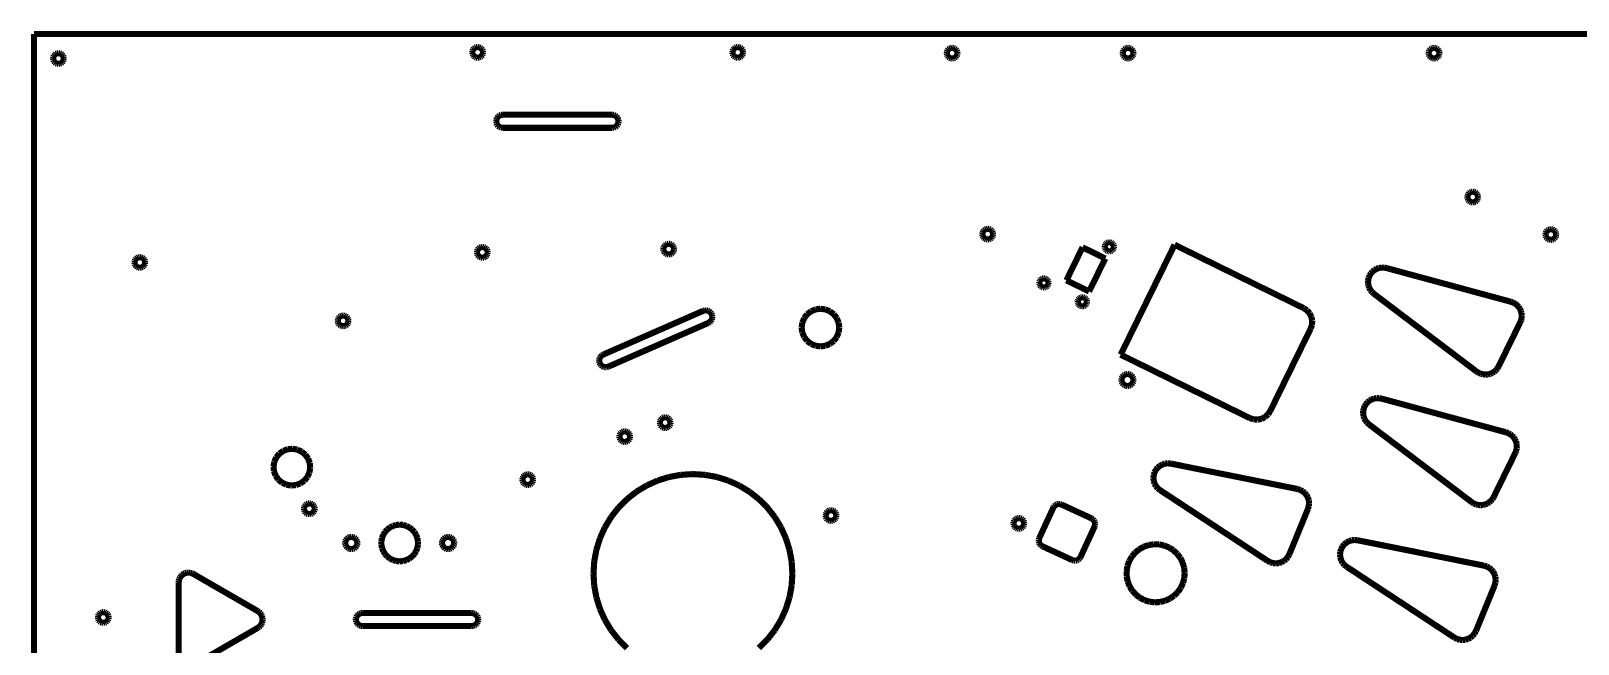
# Model space of a CAD drawing. Extents: x -533 to 536, y -245 to 271.
# Drawn here: x -533 to -27, y 71 to 271 of the extents above; entities that cross this region are included whole.
import ezdxf

# ---------------------------------------------------------------- set-up
doc = ezdxf.new("R2010")
doc.units = 0
doc.layers.add('PROFILEEDGES', color=7, linetype='CONTINUOUS')

msp = doc.modelspace()

# ---------------------------------------------------------------- linework, layer by layer
at = {"layer": 'PROFILEEDGES', "const_width": 2}
for points in [[(-531.63, -244.17), (-531.63, 270.18)], [(-531.63, 270.18), (426.99, 270.18)], [(-525.32, 262.64), (-525.37, 262.18)], [(-525.37, 262.18), (-525.32, 261.72)], [(-525.15, 263.05), (-525.32, 262.64)], [(-524.86, 263.42), (-525.15, 263.05)], [(-524.52, 263.69), (-524.86, 263.42)], [(-524.11, 263.85), (-524.52, 263.69)], [(-523.63, 263.93), (-524.11, 263.85)], [(-523.16, 263.85), (-523.63, 263.93)], [(-522.75, 263.69), (-523.16, 263.85)], [(-522.41, 263.42), (-522.75, 263.69)], [(-522.12, 263.05), (-522.41, 263.42)], [(-521.95, 262.64), (-522.12, 263.05)], [(-521.89, 262.18), (-521.95, 262.64)], [(-521.95, 261.72), (-521.89, 262.18)], [(-388.32, 264.64), (-388.37, 264.18)], [(-388.37, 264.18), (-388.32, 263.72)], [(-388.15, 265.05), (-388.32, 264.64)], [(-388.32, 263.72), (-388.15, 263.31)], [(-387.86, 265.42), (-388.15, 265.05)], [(-388.15, 263.31), (-387.86, 262.94)], [(-387.52, 265.69), (-387.86, 265.42)], [(-387.86, 262.94), (-387.52, 262.67)], [(-387.11, 265.85), (-387.52, 265.69)], [(-387.52, 262.67), (-387.11, 262.51)], [(-386.63, 265.93), (-387.11, 265.85)], [(-387.11, 262.51), (-386.63, 262.43)], [(-386.16, 265.85), (-386.63, 265.93)], [(-386.63, 262.43), (-386.16, 262.51)], [(-385.75, 265.69), (-386.16, 265.85)], [(-386.16, 262.51), (-385.75, 262.67)], [(-385.41, 265.42), (-385.75, 265.69)], [(-385.75, 262.67), (-385.41, 262.94)], [(-385.12, 265.05), (-385.41, 265.42)], [(-385.41, 262.94), (-385.12, 263.31)], [(-384.95, 264.64), (-385.12, 265.05)], [(-385.12, 263.31), (-384.95, 263.72)], [(-384.89, 264.18), (-384.95, 264.64)], [(-384.95, 263.72), (-384.89, 264.18)], [(-303.32, 264.64), (-303.37, 264.18)], [(-303.37, 264.18), (-303.32, 263.72)], [(-303.15, 265.05), (-303.32, 264.64)], [(-303.32, 263.72), (-303.15, 263.31)], [(-303.15, 265.05), (-302.86, 265.42)], [(-303.15, 263.31), (-302.86, 262.94)], [(-302.52, 265.69), (-302.86, 265.42)], [(-302.86, 262.94), (-302.52, 262.67)], [(-302.11, 265.85), (-302.52, 265.69)], [(-302.52, 262.67), (-302.11, 262.51)], [(-301.63, 265.93), (-302.11, 265.85)], [(-302.11, 262.51), (-301.63, 262.43)], [(-301.16, 265.85), (-301.63, 265.93)], [(-301.63, 262.43), (-301.16, 262.51)], [(-300.75, 265.69), (-301.16, 265.85)], [(-301.16, 262.51), (-300.75, 262.67)], [(-300.41, 265.42), (-300.75, 265.69)], [(-300.75, 262.67), (-300.41, 262.94)], [(-300.12, 265.05), (-300.41, 265.42)], [(-300.41, 262.94), (-300.12, 263.31)], [(-299.95, 264.64), (-300.12, 265.05)], [(-300.12, 263.31), (-299.95, 263.72)], [(-299.89, 264.18), (-299.95, 264.64)], [(-299.95, 263.72), (-299.89, 264.18)], [(-233.27, 264.39), (-233.33, 263.93)], [(-233.33, 263.93), (-233.27, 263.47)], [(-233.1, 264.8), (-233.27, 264.39)], [(-233.27, 263.47), (-233.1, 263.06)], [(-232.82, 265.17), (-233.1, 264.8)], [(-233.1, 263.06), (-232.82, 262.69)], [(-232.47, 265.44), (-232.82, 265.17)], [(-232.82, 262.69), (-232.47, 262.42)], [(-232.06, 265.6), (-232.47, 265.44)], [(-232.47, 262.42), (-232.06, 262.26)], [(-231.59, 265.68), (-232.06, 265.6)], [(-232.06, 262.26), (-231.59, 262.18)], [(-231.11, 265.6), (-231.59, 265.68)], [(-231.59, 262.18), (-231.11, 262.26)], [(-230.71, 265.44), (-231.11, 265.6)], [(-231.11, 262.26), (-230.71, 262.42)], [(-230.36, 265.17), (-230.71, 265.44)], [(-230.71, 262.42), (-230.36, 262.69)], [(-230.08, 264.8), (-230.36, 265.17)], [(-230.36, 262.69), (-230.08, 263.06)], [(-229.9, 264.39), (-230.08, 264.8)], [(-230.08, 263.06), (-229.9, 263.47)], [(-229.85, 263.93), (-229.9, 264.39)], [(-229.9, 263.47), (-229.85, 263.93)], [(-175.77, 264.39), (-175.83, 263.93)], [(-175.83, 263.93), (-175.77, 263.47)], [(-175.6, 264.8), (-175.77, 264.39)], [(-175.77, 263.47), (-175.6, 263.06)], [(-175.32, 265.17), (-175.6, 264.8)], [(-175.6, 263.06), (-175.32, 262.69)], [(-174.97, 265.44), (-175.32, 265.17)], [(-175.32, 262.69), (-174.97, 262.42)], [(-174.56, 265.6), (-174.97, 265.44)], [(-174.97, 262.42), (-174.56, 262.26)], [(-174.09, 265.68), (-174.56, 265.6)], [(-174.56, 262.26), (-174.09, 262.18)], [(-173.61, 265.6), (-174.09, 265.68)], [(-174.09, 262.18), (-173.61, 262.26)], [(-173.21, 265.44), (-173.61, 265.6)], [(-173.61, 262.26), (-173.21, 262.42)], [(-172.86, 265.17), (-173.21, 265.44)], [(-173.21, 262.42), (-172.86, 262.69)], [(-172.58, 264.8), (-172.86, 265.17)], [(-172.86, 262.69), (-172.58, 263.06)], [(-172.4, 264.39), (-172.58, 264.8)], [(-172.58, 263.06), (-172.4, 263.47)], [(-172.35, 263.93), (-172.4, 264.39)], [(-172.4, 263.47), (-172.35, 263.93)], [(-75.78, 264.39), (-75.83, 263.93)], [(-75.83, 263.93), (-75.78, 263.47)], [(-75.6, 264.8), (-75.78, 264.39)], [(-75.78, 263.47), (-75.6, 263.06)], [(-75.32, 265.17), (-75.6, 264.8)], [(-75.6, 263.06), (-75.32, 262.69)], [(-74.97, 265.44), (-75.32, 265.17)], [(-75.32, 262.69), (-74.97, 262.42)], [(-74.57, 265.6), (-74.97, 265.44)], [(-74.97, 262.42), (-74.57, 262.25)], [(-74.09, 265.68), (-74.57, 265.6)], [(-74.57, 262.25), (-74.09, 262.18)], [(-73.62, 265.6), (-74.09, 265.68)], [(-74.09, 262.18), (-73.62, 262.25)], [(-73.21, 265.44), (-73.62, 265.6)], [(-73.62, 262.25), (-73.21, 262.42)], [(-72.86, 265.17), (-73.21, 265.44)], [(-73.21, 262.42), (-72.86, 262.69)], [(-72.58, 264.8), (-72.86, 265.17)], [(-72.86, 262.69), (-72.58, 263.06)], [(-72.4, 264.39), (-72.58, 264.8)], [(-72.58, 263.06), (-72.4, 263.47)], [(-72.35, 263.93), (-72.4, 264.39)], [(-72.4, 263.47), (-72.35, 263.93)], [(-525.32, 261.72), (-525.15, 261.31)], [(-525.15, 261.31), (-524.86, 260.94)], [(-524.86, 260.94), (-524.52, 260.67)], [(-524.52, 260.67), (-524.11, 260.51)], [(-524.11, 260.51), (-523.63, 260.43)], [(-523.63, 260.43), (-523.16, 260.51)], [(-523.16, 260.51), (-522.75, 260.67)], [(-522.75, 260.67), (-522.41, 260.94)], [(-522.41, 260.94), (-522.12, 261.31)], [(-522.12, 261.31), (-521.95, 261.72)], [(-380.58, 241.68), (-380.51, 242.23)], [(-380.51, 242.23), (-380.3, 242.75)], [(-380.3, 242.75), (-379.96, 243.19)], [(-379.96, 243.19), (-379.51, 243.53)], [(-379.51, 243.53), (-379, 243.75)], [(-379, 243.75), (-378.44, 243.82)], [(-378.44, 243.82), (-342.72, 243.82)], [(-342.72, 243.82), (-342.17, 243.75)], [(-342.17, 243.75), (-341.65, 243.53)], [(-341.65, 243.53), (-341.21, 243.19)], [(-341.21, 243.19), (-340.87, 242.75)], [(-340.87, 242.75), (-340.66, 242.23)], [(-340.66, 242.23), (-340.58, 241.68)], [(-380.51, 241.13), (-380.58, 241.68)], [(-380.3, 240.61), (-380.51, 241.13)], [(-379.96, 240.17), (-380.3, 240.61)], [(-379.51, 239.83), (-379.96, 240.17)], [(-379, 239.61), (-379.51, 239.83)], [(-378.44, 239.54), (-379, 239.61)], [(-378.44, 239.54), (-342.72, 239.54)], [(-342.17, 239.61), (-342.72, 239.54)], [(-341.65, 239.83), (-342.17, 239.61)], [(-341.21, 240.17), (-341.65, 239.83)], [(-340.87, 240.61), (-341.21, 240.17)], [(-340.66, 241.13), (-340.87, 240.61)], [(-340.58, 241.68), (-340.66, 241.13)], [(-63.13, 217.39), (-63.19, 216.93)], [(-63.19, 216.93), (-63.13, 216.47)], [(-62.96, 217.8), (-63.13, 217.39)], [(-63.13, 216.47), (-62.96, 216.06)], [(-62.67, 218.17), (-62.96, 217.8)], [(-62.33, 218.44), (-62.67, 218.17)], [(-61.92, 218.6), (-62.33, 218.44)], [(-61.45, 218.68), (-61.92, 218.6)], [(-60.97, 218.6), (-61.45, 218.68)], [(-60.56, 218.44), (-60.97, 218.6)], [(-60.22, 218.17), (-60.56, 218.44)], [(-59.94, 217.8), (-60.22, 218.17)], [(-59.76, 217.39), (-59.94, 217.8)], [(-59.94, 216.06), (-59.76, 216.47)], [(-59.71, 216.93), (-59.76, 217.39)], [(-59.76, 216.47), (-59.71, 216.93)], [(-62.96, 216.06), (-62.67, 215.69)], [(-62.67, 215.69), (-62.33, 215.42)], [(-62.33, 215.42), (-61.92, 215.26)], [(-61.92, 215.26), (-61.45, 215.18)], [(-61.45, 215.18), (-60.97, 215.26)], [(-60.97, 215.26), (-60.56, 215.42)], [(-60.56, 215.42), (-60.22, 215.69)], [(-60.22, 215.69), (-59.94, 216.06)], [(-221.18, 206.05), (-220.82, 206.33)], [(-220.82, 206.33), (-220.4, 206.5)], [(-220.4, 206.5), (-219.95, 206.56)], [(-219.95, 206.56), (-219.49, 206.5)], [(-219.49, 206.5), (-219.07, 206.33)], [(-219.07, 206.33), (-218.71, 206.05)], [(-36.73, 206.23), (-36.3, 206.39)], [(-36.3, 206.39), (-35.84, 206.43)], [(-35.84, 206.43), (-35.39, 206.35)], [(-35.39, 206.35), (-34.98, 206.16)], [(-325.1, 201.42), (-325.45, 201.15)], [(-324.69, 201.59), (-325.1, 201.42)], [(-324.22, 201.66), (-324.69, 201.59)], [(-323.74, 201.59), (-324.22, 201.66)], [(-323.33, 201.42), (-323.74, 201.59)], [(-322.99, 201.15), (-323.33, 201.42)], [(-221.7, 204.81), (-221.64, 205.27)], [(-221.64, 204.36), (-221.7, 204.81)], [(-221.64, 205.27), (-221.46, 205.69)], [(-221.46, 203.94), (-221.64, 204.36)], [(-221.46, 205.69), (-221.18, 206.05)], [(-221.18, 203.58), (-221.46, 203.94)], [(-220.82, 203.3), (-221.18, 203.58)], [(-220.4, 203.12), (-220.82, 203.3)], [(-219.95, 203.06), (-220.4, 203.12)], [(-219.49, 203.12), (-219.95, 203.06)], [(-219.07, 203.3), (-219.49, 203.12)], [(-218.71, 203.58), (-219.07, 203.3)], [(-218.71, 206.05), (-218.43, 205.69)], [(-218.43, 203.94), (-218.71, 203.58)], [(-218.43, 205.69), (-218.26, 205.27)], [(-218.26, 204.36), (-218.43, 203.94)], [(-218.26, 205.27), (-218.2, 204.81)], [(-218.2, 204.81), (-218.26, 204.36)], [(-181.68, 200.96), (-181.56, 201.33)], [(-181.56, 201.33), (-181.34, 201.66)], [(-181.34, 201.66), (-181.04, 201.92)], [(-181.04, 201.92), (-180.69, 202.09)], [(-180.69, 202.09), (-180.31, 202.17)], [(-180.31, 202.17), (-179.92, 202.14)], [(-179.92, 202.14), (-179.55, 202.02)], [(-179.55, 202.02), (-179.22, 201.8)], [(-179.22, 201.8), (-178.96, 201.51)], [(-178.96, 201.51), (-178.79, 201.16)], [(-158.88, 201.34), (-176.5, 165.43)], [(-116.69, 180.64), (-158.88, 201.34)], [(-37.66, 204.75), (-37.59, 205.2)], [(-37.62, 204.3), (-37.66, 204.75)], [(-37.47, 203.87), (-37.62, 204.3)], [(-37.59, 205.2), (-37.39, 205.62)], [(-37.2, 203.49), (-37.47, 203.87)], [(-37.39, 205.62), (-37.1, 205.97)], [(-36.85, 203.2), (-37.2, 203.49)], [(-37.1, 205.97), (-36.73, 206.23)], [(-36.44, 203.01), (-36.85, 203.2)], [(-35.99, 202.93), (-36.44, 203.01)], [(-35.53, 202.97), (-35.99, 202.93)], [(-35.11, 203.13), (-35.53, 202.97)], [(-34.73, 203.39), (-35.11, 203.13)], [(-34.98, 206.16), (-34.63, 205.86)], [(-34.44, 203.74), (-34.73, 203.39)], [(-34.63, 205.86), (-34.37, 205.49)], [(-34.25, 204.16), (-34.44, 203.74)], [(-34.37, 205.49), (-34.21, 205.06)], [(-34.17, 204.61), (-34.25, 204.16)], [(-34.21, 205.06), (-34.17, 204.61)], [(-498.57, 196.43), (-498.74, 196.02)], [(-498.28, 196.8), (-498.57, 196.43)], [(-497.94, 197.07), (-498.28, 196.8)], [(-497.53, 197.24), (-497.94, 197.07)], [(-497.05, 197.31), (-497.53, 197.24)], [(-496.58, 197.24), (-497.05, 197.31)], [(-496.17, 197.07), (-496.58, 197.24)], [(-495.82, 196.8), (-496.17, 197.07)], [(-495.54, 196.43), (-495.82, 196.8)], [(-495.36, 196.02), (-495.54, 196.43)], [(-386.86, 198.86), (-386.8, 199.31)], [(-386.8, 198.41), (-386.86, 198.86)], [(-386.8, 199.31), (-386.63, 199.74)], [(-386.63, 197.99), (-386.8, 198.41)], [(-386.63, 199.74), (-386.35, 200.1)], [(-386.35, 197.62), (-386.63, 197.99)], [(-386.35, 200.1), (-385.99, 200.38)], [(-385.99, 197.35), (-386.35, 197.62)], [(-385.99, 200.38), (-385.57, 200.55)], [(-385.57, 197.17), (-385.99, 197.35)], [(-385.57, 200.55), (-385.11, 200.61)], [(-385.11, 197.11), (-385.57, 197.17)], [(-385.11, 200.61), (-384.66, 200.55)], [(-384.66, 197.17), (-385.11, 197.11)], [(-384.66, 200.55), (-384.24, 200.38)], [(-384.24, 197.35), (-384.66, 197.17)], [(-384.24, 200.38), (-383.88, 200.1)], [(-383.88, 197.62), (-384.24, 197.35)], [(-383.88, 200.1), (-383.6, 199.74)], [(-383.6, 197.99), (-383.88, 197.62)], [(-383.6, 199.74), (-383.42, 199.31)], [(-383.42, 198.41), (-383.6, 197.99)], [(-383.42, 199.31), (-383.36, 198.86)], [(-383.36, 198.86), (-383.42, 198.41)], [(-325.91, 200.37), (-325.96, 199.91)], [(-325.96, 199.91), (-325.91, 199.46)], [(-325.73, 200.78), (-325.91, 200.37)], [(-325.91, 199.46), (-325.73, 199.05)], [(-325.45, 201.15), (-325.73, 200.78)], [(-325.73, 199.05), (-325.45, 198.67)], [(-325.45, 198.67), (-325.1, 198.41)], [(-325.1, 198.41), (-324.69, 198.24)], [(-324.69, 198.24), (-324.22, 198.16)], [(-324.22, 198.16), (-323.74, 198.24)], [(-323.74, 198.24), (-323.33, 198.41)], [(-323.33, 198.41), (-322.99, 198.67)], [(-322.7, 200.78), (-322.99, 201.15)], [(-322.99, 198.67), (-322.7, 199.05)], [(-322.53, 200.37), (-322.7, 200.78)], [(-322.7, 199.05), (-322.53, 199.46)], [(-322.47, 199.91), (-322.53, 200.37)], [(-322.53, 199.46), (-322.47, 199.91)], [(-188.95, 200.5), (-194.23, 189.73)], [(-181.52, 196.86), (-188.95, 200.5)], [(-186.81, 186.09), (-181.52, 196.86)], [(-181.7, 200.57), (-181.68, 200.96)], [(-181.63, 200.19), (-181.7, 200.57)], [(-181.45, 199.83), (-181.63, 200.19)], [(-181.2, 199.54), (-181.45, 199.83)], [(-180.87, 199.32), (-181.2, 199.54)], [(-180.5, 199.2), (-180.87, 199.32)], [(-180.11, 199.17), (-180.5, 199.2)], [(-179.72, 199.25), (-180.11, 199.17)], [(-179.37, 199.42), (-179.72, 199.25)], [(-179.08, 199.68), (-179.37, 199.42)], [(-178.86, 200.01), (-179.08, 199.68)], [(-178.74, 200.38), (-178.86, 200.01)], [(-178.79, 201.16), (-178.71, 200.77)], [(-178.71, 200.77), (-178.74, 200.38)], [(-498.74, 196.02), (-498.8, 195.56)], [(-498.8, 195.56), (-498.74, 195.11)], [(-498.74, 195.11), (-498.57, 194.7)], [(-498.57, 194.7), (-498.28, 194.32)], [(-498.28, 194.32), (-497.94, 194.05)], [(-497.94, 194.05), (-497.53, 193.89)], [(-497.53, 193.89), (-497.05, 193.81)], [(-497.05, 193.81), (-496.58, 193.89)], [(-496.58, 193.89), (-496.17, 194.05)], [(-496.17, 194.05), (-495.82, 194.32)], [(-495.82, 194.32), (-495.54, 194.7)], [(-495.54, 194.7), (-495.36, 195.11)], [(-495.31, 195.56), (-495.36, 196.02)], [(-495.36, 195.11), (-495.31, 195.56)], [(-95.16, 191.24), (-95.46, 190.48)], [(-94.74, 191.95), (-95.16, 191.24)], [(-94.2, 192.57), (-94.74, 191.95)], [(-93.57, 193.08), (-94.2, 192.57)], [(-92.85, 193.48), (-93.57, 193.08)], [(-92.08, 193.76), (-92.85, 193.48)], [(-91.27, 193.89), (-92.08, 193.76)], [(-90.45, 193.89), (-91.27, 193.89)], [(-89.64, 193.74), (-90.45, 193.89)], [(-48.94, 182.72), (-89.64, 193.74)], [(-203.08, 188.78), (-203.06, 189.17)], [(-203.01, 188.4), (-203.08, 188.78)], [(-203.06, 189.17), (-202.93, 189.54)], [(-202.83, 188.05), (-203.01, 188.4)], [(-202.93, 189.54), (-202.72, 189.87)], [(-202.57, 187.75), (-202.83, 188.05)], [(-202.72, 189.87), (-202.42, 190.13)], [(-202.25, 187.54), (-202.57, 187.75)], [(-202.42, 190.13), (-202.07, 190.3)], [(-201.88, 187.41), (-202.25, 187.54)], [(-202.07, 190.3), (-201.69, 190.38)], [(-201.49, 187.39), (-201.88, 187.41)], [(-201.69, 190.38), (-201.3, 190.35)], [(-201.1, 187.46), (-201.49, 187.39)], [(-201.3, 190.35), (-200.93, 190.23)], [(-200.75, 187.64), (-201.1, 187.46)], [(-200.93, 190.23), (-200.6, 190.01)], [(-200.46, 187.9), (-200.75, 187.64)], [(-200.6, 190.01), (-200.34, 189.72)], [(-200.24, 188.22), (-200.46, 187.9)], [(-200.34, 189.72), (-200.17, 189.37)], [(-200.12, 188.59), (-200.24, 188.22)], [(-200.17, 189.37), (-200.09, 188.98)], [(-200.09, 188.98), (-200.12, 188.59)], [(-194.23, 189.73), (-186.81, 186.09)], [(-95.62, 189.68), (-95.64, 188.86)], [(-95.64, 188.86), (-95.52, 188.04)], [(-95.46, 190.48), (-95.62, 189.68)], [(-95.52, 188.04), (-95.27, 187.27)], [(-95.27, 187.27), (-94.88, 186.54)], [(-94.88, 186.54), (-94.37, 185.9)], [(-190.52, 182.61), (-190.49, 183.01)], [(-190.44, 182.23), (-190.52, 182.61)], [(-190.49, 183.01), (-190.37, 183.38)], [(-190.26, 181.88), (-190.44, 182.23)], [(-190.37, 183.38), (-190.15, 183.7)], [(-190.01, 181.59), (-190.26, 181.88)], [(-190.15, 183.7), (-189.85, 183.96)], [(-189.68, 181.37), (-190.01, 181.59)], [(-189.85, 183.96), (-189.5, 184.13)], [(-189.31, 181.24), (-189.68, 181.37)], [(-189.5, 184.13), (-189.12, 184.21)], [(-188.92, 181.22), (-189.31, 181.24)], [(-189.12, 184.21), (-188.73, 184.19)], [(-188.53, 181.3), (-188.92, 181.22)], [(-188.73, 184.19), (-188.36, 184.06)], [(-188.18, 181.47), (-188.53, 181.3)], [(-188.36, 184.06), (-188.03, 183.85)], [(-187.89, 181.73), (-188.18, 181.47)], [(-188.03, 183.85), (-187.77, 183.55)], [(-187.67, 182.05), (-187.89, 181.73)], [(-187.77, 183.55), (-187.6, 183.2)], [(-187.55, 182.43), (-187.67, 182.05)], [(-187.6, 183.2), (-187.52, 182.82)], [(-187.52, 182.82), (-187.55, 182.43)], [(-94.37, 185.9), (-93.76, 185.35)], [(-93.76, 185.35), (-60.14, 159.89)], [(-48.22, 182.47), (-48.94, 182.72)], [(-47.55, 182.1), (-48.22, 182.47)], [(-46.95, 181.63), (-47.55, 182.1)], [(-46.43, 181.07), (-46.95, 181.63)], [(-46.01, 180.43), (-46.43, 181.07)], [(-432.3, 176.94), (-432.36, 176.49)], [(-432.36, 176.49), (-432.3, 176.03)], [(-432.13, 177.35), (-432.3, 176.94)], [(-432.3, 176.03), (-432.13, 175.62)], [(-431.84, 177.73), (-432.13, 177.35)], [(-431.5, 177.99), (-431.84, 177.73)], [(-431.09, 178.16), (-431.5, 177.99)], [(-430.61, 178.24), (-431.09, 178.16)], [(-430.14, 178.16), (-430.61, 178.24)], [(-429.73, 177.99), (-430.14, 178.16)], [(-429.38, 177.73), (-429.73, 177.99)], [(-429.1, 177.35), (-429.38, 177.73)], [(-428.93, 176.94), (-429.1, 177.35)], [(-429.1, 175.62), (-428.93, 176.03)], [(-428.87, 176.49), (-428.93, 176.94)], [(-428.93, 176.03), (-428.87, 176.49)], [(-312.94, 179.75), (-345.67, 165.44)], [(-312.41, 179.89), (-312.94, 179.75)], [(-311.91, 179.92), (-312.41, 179.89)], [(-311.43, 179.82), (-311.91, 179.92)], [(-310.96, 179.6), (-311.43, 179.82)], [(-311.22, 175.83), (-310.76, 176.12)], [(-310.55, 179.28), (-310.96, 179.6)], [(-310.76, 176.12), (-310.4, 176.47)], [(-310.25, 178.88), (-310.55, 179.28)], [(-310.4, 176.47), (-310.14, 176.88)], [(-310.03, 178.39), (-310.25, 178.88)], [(-310.14, 176.88), (-309.99, 177.38)], [(-309.94, 177.9), (-310.03, 178.39)], [(-309.99, 177.38), (-309.94, 177.9)], [(-280.55, 175.88), (-279.93, 177.36)], [(-279.93, 177.36), (-278.96, 178.63)], [(-278.96, 178.63), (-277.68, 179.61)], [(-277.68, 179.61), (-276.2, 180.23)], [(-276.2, 180.23), (-274.61, 180.44)], [(-274.61, 180.44), (-273.02, 180.23)], [(-273.02, 180.23), (-271.53, 179.61)], [(-271.53, 179.61), (-270.26, 178.63)], [(-270.26, 178.63), (-269.28, 177.36)], [(-269.28, 177.36), (-268.67, 175.88)], [(-116.69, 180.64), (-115.6, 179.92)], [(-115.6, 179.92), (-114.74, 178.94)], [(-114.74, 178.94), (-114.16, 177.77)], [(-114.16, 177.77), (-113.9, 176.49)], [(-113.9, 176.49), (-113.98, 175.19)], [(-52.99, 161.59), (-45.9, 176.03)], [(-45.7, 179.74), (-46.01, 180.43)], [(-45.9, 176.03), (-45.62, 176.74)], [(-45.5, 179), (-45.7, 179.74)], [(-45.62, 176.74), (-45.46, 177.48)], [(-45.42, 178.24), (-45.5, 179)], [(-45.46, 177.48), (-45.42, 178.24)], [(-432.13, 175.62), (-431.84, 175.25)], [(-431.84, 175.25), (-431.5, 174.98)], [(-431.5, 174.98), (-431.09, 174.81)], [(-431.09, 174.81), (-430.61, 174.74)], [(-430.61, 174.74), (-430.14, 174.81)], [(-430.14, 174.81), (-429.73, 174.98)], [(-429.73, 174.98), (-429.38, 175.25)], [(-429.38, 175.25), (-429.1, 175.62)], [(-343.95, 161.52), (-311.22, 175.83)], [(-280.76, 174.29), (-280.55, 175.88)], [(-280.55, 172.69), (-280.76, 174.29)], [(-279.93, 171.21), (-280.55, 172.69)], [(-278.96, 169.94), (-279.93, 171.21)], [(-269.28, 171.21), (-270.26, 169.94)], [(-268.67, 172.69), (-269.28, 171.21)], [(-268.67, 175.88), (-268.46, 174.29)], [(-268.46, 174.29), (-268.67, 172.69)], [(-127.62, 147.02), (-114.4, 173.95)], [(-113.98, 175.19), (-114.4, 173.95)], [(-277.68, 168.96), (-278.96, 169.94)], [(-276.2, 168.35), (-277.68, 168.96)], [(-274.61, 168.14), (-276.2, 168.35)], [(-273.02, 168.35), (-274.61, 168.14)], [(-271.53, 168.96), (-273.02, 168.35)], [(-270.26, 169.94), (-271.53, 168.96)], [(-346.9, 163.88), (-346.95, 163.37)], [(-346.95, 163.37), (-346.86, 162.87)], [(-346.75, 164.39), (-346.9, 163.88)], [(-346.86, 162.87), (-346.64, 162.39)], [(-346.49, 164.8), (-346.75, 164.39)], [(-346.64, 162.39), (-346.34, 161.99)], [(-346.13, 165.15), (-346.49, 164.8)], [(-346.34, 161.99), (-345.93, 161.67)], [(-345.67, 165.44), (-346.13, 165.15)], [(-345.93, 161.67), (-345.46, 161.44)], [(-345.46, 161.44), (-344.98, 161.35)], [(-344.98, 161.35), (-344.48, 161.37)], [(-344.48, 161.37), (-343.95, 161.52)], [(-176.5, 165.43), (-134.31, 144.73)], [(-53.87, 160.35), (-53.38, 160.94)], [(-53.38, 160.94), (-52.99, 161.59)], [(-176.18, 157.68), (-176.24, 157.17)], [(-176.24, 157.17), (-176.18, 156.65)], [(-175.98, 158.14), (-176.18, 157.68)], [(-176.18, 156.65), (-175.98, 156.19)], [(-175.66, 158.56), (-175.98, 158.14)], [(-175.98, 156.19), (-175.66, 155.77)], [(-175.27, 158.87), (-175.66, 158.56)], [(-175.66, 155.77), (-175.27, 155.47)], [(-174.82, 159.05), (-175.27, 158.87)], [(-174.28, 159.14), (-174.82, 159.05)], [(-173.74, 159.05), (-174.28, 159.14)], [(-173.28, 158.87), (-173.74, 159.05)], [(-172.9, 158.56), (-173.28, 158.87)], [(-173.28, 155.47), (-172.9, 155.77)], [(-172.58, 158.14), (-172.9, 158.56)], [(-172.9, 155.77), (-172.58, 156.19)], [(-172.38, 157.68), (-172.58, 158.14)], [(-172.58, 156.19), (-172.38, 156.65)], [(-172.32, 157.17), (-172.38, 157.68)], [(-172.38, 156.65), (-172.32, 157.17)], [(-60.14, 159.89), (-59.49, 159.48)], [(-59.49, 159.48), (-58.79, 159.18)], [(-58.79, 159.18), (-58.05, 159)], [(-58.05, 159), (-57.3, 158.93)], [(-57.3, 158.93), (-56.54, 158.98)], [(-56.54, 158.98), (-55.79, 159.16)], [(-55.79, 159.16), (-55.09, 159.45)], [(-55.09, 159.45), (-54.44, 159.85)], [(-54.44, 159.85), (-53.87, 160.35)], [(-175.27, 155.47), (-174.82, 155.28)], [(-174.82, 155.28), (-174.28, 155.2)], [(-174.28, 155.2), (-173.74, 155.28)], [(-173.74, 155.28), (-173.28, 155.47)], [(-95.17, 150.43), (-94.46, 150.83)], [(-94.46, 150.83), (-93.68, 151.1)], [(-93.68, 151.1), (-92.88, 151.24)], [(-92.88, 151.24), (-92.06, 151.24)], [(-92.06, 151.24), (-91.25, 151.09)], [(-91.25, 151.09), (-50.54, 140.07)], [(-128.34, 145.93), (-129.32, 145.07)], [(-127.62, 147.02), (-128.34, 145.93)], [(-97.25, 146.2), (-97.23, 147.02)], [(-97.13, 145.39), (-97.25, 146.2)], [(-97.23, 147.02), (-97.07, 147.82)], [(-97.07, 147.82), (-96.77, 148.59)], [(-96.77, 148.59), (-96.35, 149.29)], [(-96.35, 149.29), (-95.81, 149.91)], [(-95.81, 149.91), (-95.17, 150.43)], [(-327.1, 143.24), (-327.04, 143.69)], [(-327.04, 142.79), (-327.1, 143.24)], [(-327.04, 143.69), (-326.87, 144.12)], [(-326.87, 142.37), (-327.04, 142.79)], [(-326.87, 144.12), (-326.59, 144.48)], [(-326.59, 142), (-326.87, 142.37)], [(-326.59, 144.48), (-326.23, 144.76)], [(-326.23, 141.73), (-326.59, 142)], [(-326.23, 144.76), (-325.8, 144.93)], [(-325.8, 141.55), (-326.23, 141.73)], [(-325.8, 144.93), (-325.35, 144.99)], [(-325.35, 141.49), (-325.8, 141.55)], [(-325.35, 144.99), (-324.9, 144.93)], [(-324.9, 141.55), (-325.35, 141.49)], [(-324.9, 144.93), (-324.48, 144.76)], [(-324.48, 141.73), (-324.9, 141.55)], [(-324.48, 144.76), (-324.11, 144.48)], [(-324.11, 142), (-324.48, 141.73)], [(-324.11, 144.48), (-323.84, 144.12)], [(-323.84, 142.37), (-324.11, 142)], [(-323.84, 144.12), (-323.66, 143.69)], [(-323.66, 142.79), (-323.84, 142.37)], [(-323.66, 143.69), (-323.6, 143.24)], [(-323.6, 143.24), (-323.66, 142.79)], [(-133.07, 144.31), (-134.31, 144.73)], [(-131.77, 144.23), (-133.07, 144.31)], [(-130.49, 144.49), (-131.77, 144.23)], [(-129.32, 145.07), (-130.49, 144.49)], [(-96.87, 144.61), (-97.13, 145.39)], [(-96.48, 143.89), (-96.87, 144.61)], [(-95.98, 143.24), (-96.48, 143.89)], [(-95.37, 142.69), (-95.98, 143.24)], [(-61.74, 117.24), (-95.37, 142.69)], [(-340.32, 138.67), (-340.26, 139.12)], [(-340.26, 138.21), (-340.32, 138.67)], [(-340.26, 139.12), (-340.08, 139.54)], [(-340.08, 137.79), (-340.26, 138.21)], [(-340.08, 139.54), (-339.81, 139.9)], [(-339.81, 137.43), (-340.08, 137.79)], [(-339.81, 139.9), (-339.44, 140.18)], [(-339.44, 137.15), (-339.81, 137.43)], [(-339.44, 140.18), (-339.02, 140.36)], [(-339.02, 136.98), (-339.44, 137.15)], [(-339.02, 140.36), (-338.57, 140.42)], [(-338.57, 136.92), (-339.02, 136.98)], [(-338.57, 140.42), (-338.12, 140.36)], [(-338.12, 136.98), (-338.57, 136.92)], [(-338.12, 140.36), (-337.69, 140.18)], [(-337.69, 137.15), (-338.12, 136.98)], [(-337.69, 140.18), (-337.33, 139.9)], [(-337.33, 137.43), (-337.69, 137.15)], [(-337.33, 139.9), (-337.05, 139.54)], [(-337.05, 137.79), (-337.33, 137.43)], [(-337.05, 139.54), (-336.88, 139.12)], [(-336.88, 138.21), (-337.05, 137.79)], [(-336.88, 139.12), (-336.82, 138.67)], [(-336.82, 138.67), (-336.88, 138.21)], [(-50.54, 140.07), (-49.82, 139.81)], [(-49.82, 139.81), (-49.15, 139.44)], [(-49.15, 139.44), (-48.55, 138.97)], [(-48.55, 138.97), (-48.04, 138.41)], [(-48.04, 138.41), (-47.62, 137.78)], [(-47.62, 137.78), (-47.3, 137.08)], [(-47.3, 137.08), (-47.1, 136.35)], [(-47.1, 136.35), (-47.02, 135.59)], [(-47.02, 135.59), (-47.06, 134.83)], [(-453.36, 128.94), (-453.09, 130.48)], [(-453.09, 130.48), (-452.43, 131.91)], [(-452.43, 131.91), (-451.43, 133.11)], [(-451.43, 133.11), (-450.15, 134.01)], [(-450.15, 134.01), (-448.68, 134.55)], [(-448.68, 134.55), (-447.12, 134.69)], [(-447.12, 134.69), (-445.57, 134.42)], [(-445.57, 134.42), (-444.15, 133.76)], [(-444.15, 133.76), (-442.95, 132.76)], [(-442.95, 132.76), (-442.05, 131.48)], [(-442.05, 131.48), (-441.51, 130.01)], [(-47.51, 133.37), (-54.59, 118.94)], [(-47.23, 134.08), (-47.51, 133.37)], [(-47.06, 134.83), (-47.23, 134.08)], [(-453.22, 127.38), (-453.36, 128.94)], [(-452.68, 125.91), (-453.22, 127.38)], [(-451.77, 124.63), (-452.68, 125.91)], [(-442.29, 125.49), (-443.3, 124.28)], [(-441.63, 126.91), (-442.29, 125.49)], [(-441.37, 128.45), (-441.63, 126.91)], [(-441.51, 130.01), (-441.37, 128.45)], [(-371.96, 125.08), (-371.79, 125.51)], [(-371.79, 125.51), (-371.51, 125.87)], [(-371.51, 125.87), (-371.15, 126.15)], [(-371.15, 126.15), (-370.72, 126.32)], [(-370.72, 126.32), (-370.27, 126.38)], [(-370.27, 126.38), (-369.82, 126.32)], [(-369.82, 126.32), (-369.4, 126.15)], [(-369.4, 126.15), (-369.03, 125.87)], [(-369.03, 125.87), (-368.76, 125.51)], [(-368.76, 125.51), (-368.58, 125.08)], [(-324.08, 125.48), (-327.8, 124.32)], [(-320.25, 126.18), (-324.08, 125.48)], [(-316.29, 126.43), (-320.25, 126.18)], [(-312.32, 126.18), (-316.29, 126.43)], [(-308.49, 125.48), (-312.32, 126.18)], [(-304.77, 124.32), (-308.49, 125.48)], [(-165.71, 126.09), (-165.8, 125.15)], [(-165.44, 126.99), (-165.71, 126.09)], [(-165, 127.81), (-165.44, 126.99)], [(-164.4, 128.55), (-165, 127.81)], [(-163.69, 129.13), (-164.4, 128.55)], [(-162.85, 129.58), (-163.69, 129.13)], [(-161.98, 129.85), (-162.85, 129.58)], [(-161.06, 129.94), (-161.98, 129.85)], [(-160.1, 129.85), (-161.06, 129.94)], [(-118.75, 121.57), (-160.1, 129.85)], [(-450.57, 123.63), (-451.77, 124.63)], [(-449.15, 122.97), (-450.57, 123.63)], [(-447.61, 122.7), (-449.15, 122.97)], [(-446.05, 122.84), (-447.61, 122.7)], [(-444.58, 123.38), (-446.05, 122.84)], [(-443.3, 124.28), (-444.58, 123.38)], [(-372.02, 124.63), (-371.96, 125.08)], [(-371.96, 124.18), (-372.02, 124.63)], [(-371.79, 123.76), (-371.96, 124.18)], [(-371.51, 123.39), (-371.79, 123.76)], [(-371.15, 123.11), (-371.51, 123.39)], [(-370.72, 122.94), (-371.15, 123.11)], [(-370.27, 122.88), (-370.72, 122.94)], [(-369.82, 122.94), (-370.27, 122.88)], [(-369.4, 123.11), (-369.82, 122.94)], [(-369.03, 123.39), (-369.4, 123.11)], [(-368.76, 123.76), (-369.03, 123.39)], [(-368.58, 124.18), (-368.76, 123.76)], [(-368.58, 125.08), (-368.52, 124.63)], [(-368.52, 124.63), (-368.58, 124.18)], [(-334.74, 120.68), (-337.84, 118.25)], [(-331.4, 122.7), (-334.74, 120.68)], [(-327.8, 124.32), (-331.4, 122.7)], [(-301.18, 122.7), (-304.77, 124.32)], [(-297.83, 120.68), (-301.18, 122.7)], [(-294.74, 118.25), (-297.83, 120.68)], [(-165.8, 125.15), (-165.7, 124.24)], [(-165.7, 124.24), (-165.42, 123.33)], [(-165.42, 123.33), (-164.98, 122.52)], [(-164.98, 122.52), (-164.4, 121.81)], [(-164.4, 121.81), (-163.65, 121.2)], [(-163.65, 121.2), (-128.4, 98.04)], [(-117.81, 121.26), (-118.75, 121.57)], [(-117, 120.82), (-117.81, 121.26)], [(-116.32, 120.26), (-117, 120.82)], [(-443.4, 115.1), (-443.34, 115.56)], [(-443.34, 115.56), (-443.16, 115.98)], [(-443.16, 115.98), (-442.89, 116.34)], [(-442.89, 116.34), (-442.52, 116.62)], [(-442.52, 116.62), (-442.1, 116.79)], [(-442.1, 116.79), (-441.65, 116.85)], [(-441.65, 116.85), (-441.2, 116.79)], [(-441.2, 116.79), (-440.77, 116.62)], [(-440.77, 116.62), (-440.41, 116.34)], [(-440.41, 116.34), (-440.13, 115.98)], [(-440.13, 115.98), (-439.96, 115.56)], [(-439.96, 115.56), (-439.9, 115.1)], [(-340.62, 115.47), (-343.03, 112.39)], [(-337.84, 118.25), (-340.62, 115.47)], [(-291.96, 115.47), (-294.74, 118.25)], [(-289.55, 112.39), (-291.96, 115.47)], [(-203.1, 105.52), (-198.49, 115.51)], [(-198.49, 115.51), (-198.21, 115.95)], [(-198.21, 115.95), (-197.83, 116.31)], [(-197.83, 116.31), (-197.36, 116.55)], [(-197.36, 116.55), (-196.86, 116.66)], [(-196.86, 116.66), (-196.33, 116.64)], [(-196.33, 116.64), (-195.84, 116.49)], [(-195.84, 116.49), (-186, 111.95)], [(-115.74, 119.55), (-116.32, 120.26)], [(-115.29, 118.71), (-115.74, 119.55)], [(-115.01, 117.83), (-115.29, 118.71)], [(-115.28, 115.09), (-115.02, 116.04)], [(-115.02, 116.04), (-114.93, 116.95)], [(-114.93, 116.95), (-115.01, 117.83)], [(-61.1, 116.83), (-61.74, 117.24)], [(-60.4, 116.53), (-61.1, 116.83)], [(-59.66, 116.34), (-60.4, 116.53)], [(-58.9, 116.27), (-59.66, 116.34)], [(-58.14, 116.33), (-58.9, 116.27)], [(-57.4, 116.51), (-58.14, 116.33)], [(-56.69, 116.8), (-57.4, 116.51)], [(-56.05, 117.2), (-56.69, 116.8)], [(-55.47, 117.7), (-56.05, 117.2)], [(-54.98, 118.28), (-55.47, 117.7)], [(-54.59, 118.94), (-54.98, 118.28)], [(-443.34, 114.65), (-443.4, 115.1)], [(-443.16, 114.23), (-443.34, 114.65)], [(-442.89, 113.87), (-443.16, 114.23)], [(-442.52, 113.59), (-442.89, 113.87)], [(-442.1, 113.41), (-442.52, 113.59)], [(-441.65, 113.35), (-442.1, 113.41)], [(-441.2, 113.41), (-441.65, 113.35)], [(-440.77, 113.59), (-441.2, 113.41)], [(-440.41, 113.87), (-440.77, 113.59)], [(-440.13, 114.23), (-440.41, 113.87)], [(-439.96, 114.65), (-440.13, 114.23)], [(-439.9, 115.1), (-439.96, 114.65)], [(-343.03, 112.39), (-345.07, 109.02)], [(-287.51, 109.02), (-289.55, 112.39)], [(-272.92, 112.85), (-272.87, 113.31)], [(-272.85, 112.4), (-272.92, 112.85)], [(-272.87, 113.31), (-272.7, 113.73)], [(-272.67, 111.98), (-272.85, 112.4)], [(-272.7, 113.73), (-272.43, 114.1)], [(-272.38, 111.62), (-272.67, 111.98)], [(-272.43, 114.1), (-272.07, 114.38)], [(-272.01, 111.35), (-272.38, 111.62)], [(-272.07, 114.38), (-271.65, 114.57)], [(-271.59, 111.19), (-272.01, 111.35)], [(-271.65, 114.57), (-271.2, 114.64)], [(-271.13, 111.14), (-271.59, 111.19)], [(-271.2, 114.64), (-270.75, 114.59)], [(-270.68, 111.21), (-271.13, 111.14)], [(-270.75, 114.59), (-270.32, 114.42)], [(-270.26, 111.39), (-270.68, 111.21)], [(-270.32, 114.42), (-269.95, 114.15)], [(-269.91, 111.67), (-270.26, 111.39)], [(-269.95, 114.15), (-269.67, 113.79)], [(-269.63, 112.04), (-269.91, 111.67)], [(-269.67, 113.79), (-269.49, 113.37)], [(-269.47, 112.47), (-269.63, 112.04)], [(-269.49, 113.37), (-269.42, 112.92)], [(-269.42, 112.92), (-269.47, 112.47)], [(-211.54, 110.32), (-211.48, 110.78)], [(-211.48, 109.87), (-211.54, 110.32)], [(-211.48, 110.78), (-211.3, 111.2)], [(-211.3, 111.2), (-211.02, 111.56)], [(-211.02, 111.56), (-210.66, 111.84)], [(-210.66, 111.84), (-210.24, 112.01)], [(-210.24, 112.01), (-209.79, 112.07)], [(-209.79, 112.07), (-209.33, 112.01)], [(-209.33, 112.01), (-208.91, 111.84)], [(-208.91, 111.84), (-208.55, 111.56)], [(-208.55, 111.56), (-208.27, 111.2)], [(-208.27, 111.2), (-208.1, 110.78)], [(-208.1, 110.78), (-208.04, 110.32)], [(-208.04, 110.32), (-208.1, 109.87)], [(-186, 111.95), (-185.55, 111.67)], [(-185.55, 111.67), (-185.2, 111.28)], [(-185.2, 111.28), (-184.96, 110.82)], [(-184.96, 110.82), (-184.84, 110.31)], [(-184.84, 110.31), (-184.86, 109.79)], [(-121.38, 100.21), (-115.28, 115.09)], [(-429.36, 105.34), (-429.69, 104.92)], [(-428.97, 105.65), (-429.36, 105.34)], [(-428.5, 105.84), (-428.97, 105.65)], [(-427.95, 105.93), (-428.5, 105.84)], [(-427.41, 105.84), (-427.95, 105.93)], [(-426.94, 105.65), (-427.41, 105.84)], [(-426.55, 105.34), (-426.94, 105.65)], [(-426.22, 104.92), (-426.55, 105.34)], [(-417.9, 105.56), (-418.1, 104.49)], [(-417.49, 106.6), (-417.9, 105.56)], [(-416.91, 107.55), (-417.49, 106.6)], [(-416.17, 108.35), (-416.91, 107.55)], [(-415.28, 109.03), (-416.17, 108.35)], [(-414.31, 109.51), (-415.28, 109.03)], [(-413.26, 109.81), (-414.31, 109.51)], [(-412.13, 109.93), (-413.26, 109.81)], [(-411, 109.81), (-412.13, 109.93)], [(-409.95, 109.51), (-411, 109.81)], [(-408.98, 109.03), (-409.95, 109.51)], [(-408.09, 108.35), (-408.98, 109.03)], [(-407.34, 107.55), (-408.09, 108.35)], [(-406.76, 106.6), (-407.34, 107.55)], [(-406.36, 105.56), (-406.76, 106.6)], [(-406.16, 104.49), (-406.36, 105.56)], [(-397.71, 105.35), (-398.03, 104.92)], [(-397.31, 105.65), (-397.71, 105.35)], [(-396.85, 105.85), (-397.31, 105.65)], [(-396.3, 105.93), (-396.85, 105.85)], [(-395.76, 105.85), (-396.3, 105.93)], [(-395.29, 105.65), (-395.76, 105.85)], [(-394.9, 105.35), (-395.29, 105.65)], [(-394.57, 104.92), (-394.9, 105.35)], [(-346.67, 105.46), (-347.84, 101.69)], [(-345.07, 109.02), (-346.67, 105.46)], [(-285.91, 105.46), (-287.51, 109.02)], [(-284.73, 101.69), (-285.91, 105.46)], [(-211.3, 109.45), (-211.48, 109.87)], [(-211.02, 109.09), (-211.3, 109.45)], [(-210.66, 108.81), (-211.02, 109.09)], [(-210.24, 108.63), (-210.66, 108.81)], [(-209.79, 108.57), (-210.24, 108.63)], [(-209.33, 108.63), (-209.79, 108.57)], [(-208.91, 108.81), (-209.33, 108.63)], [(-208.55, 109.09), (-208.91, 108.81)], [(-208.27, 109.45), (-208.55, 109.09)], [(-208.1, 109.87), (-208.27, 109.45)], [(-203.25, 105.02), (-203.1, 105.52)], [(-185.02, 109.29), (-189.63, 99.31)], [(-184.86, 109.79), (-185.02, 109.29)], [(-429.88, 104.45), (-429.95, 103.93)], [(-429.95, 103.93), (-429.88, 103.4)], [(-429.69, 104.92), (-429.88, 104.45)], [(-429.88, 103.4), (-429.69, 102.93)], [(-429.69, 102.93), (-429.36, 102.51)], [(-429.36, 102.51), (-428.97, 102.2)], [(-428.97, 102.2), (-428.5, 102.01)], [(-428.5, 102.01), (-427.95, 101.93)], [(-427.95, 101.93), (-427.41, 102.01)], [(-427.41, 102.01), (-426.94, 102.2)], [(-426.94, 102.2), (-426.55, 102.51)], [(-426.55, 102.51), (-426.22, 102.93)], [(-426.03, 104.45), (-426.22, 104.92)], [(-426.22, 102.93), (-426.03, 103.4)], [(-425.96, 103.93), (-426.03, 104.45)], [(-426.03, 103.4), (-425.96, 103.93)], [(-418.1, 104.49), (-418.1, 103.37)], [(-418.1, 103.37), (-417.9, 102.29)], [(-417.9, 102.29), (-417.49, 101.25)], [(-417.49, 101.25), (-416.91, 100.31)], [(-416.91, 100.31), (-416.17, 99.5)], [(-408.09, 99.5), (-407.34, 100.31)], [(-407.34, 100.31), (-406.76, 101.25)], [(-406.76, 101.25), (-406.36, 102.29)], [(-406.36, 102.29), (-406.16, 103.37)], [(-406.16, 103.37), (-406.16, 104.49)], [(-398.23, 104.45), (-398.3, 103.93)], [(-398.3, 103.93), (-398.23, 103.41)], [(-398.03, 104.92), (-398.23, 104.45)], [(-398.23, 103.41), (-398.03, 102.94)], [(-398.03, 102.94), (-397.71, 102.51)], [(-397.71, 102.51), (-397.31, 102.2)], [(-397.31, 102.2), (-396.85, 102.01)], [(-396.85, 102.01), (-396.3, 101.93)], [(-396.3, 101.93), (-395.76, 102.01)], [(-395.76, 102.01), (-395.29, 102.2)], [(-395.29, 102.2), (-394.9, 102.51)], [(-394.9, 102.51), (-394.57, 102.94)], [(-394.37, 104.45), (-394.57, 104.92)], [(-394.57, 102.94), (-394.37, 103.41)], [(-394.31, 103.93), (-394.37, 104.45)], [(-394.37, 103.41), (-394.31, 103.93)], [(-347.84, 101.69), (-348.55, 97.85)], [(-284.02, 97.85), (-284.73, 101.69)], [(-203.27, 104.5), (-203.25, 105.02)], [(-203.16, 103.99), (-203.27, 104.5)], [(-202.92, 103.53), (-203.16, 103.99)], [(-202.56, 103.15), (-202.92, 103.53)], [(-202.12, 102.87), (-202.56, 103.15)], [(-202.12, 102.87), (-192.28, 98.33)], [(-172.85, 99.49), (-171.75, 100.79)], [(-171.75, 100.79), (-170.44, 101.87)], [(-170.44, 101.87), (-168.95, 102.71)], [(-168.95, 102.71), (-167.34, 103.26)], [(-167.34, 103.26), (-165.66, 103.51)], [(-165.66, 103.51), (-163.96, 103.47)], [(-163.96, 103.47), (-162.29, 103.11)], [(-162.29, 103.11), (-160.71, 102.47)], [(-160.71, 102.47), (-159.28, 101.56)], [(-159.28, 101.56), (-158.03, 100.4)], [(-158.03, 100.4), (-157, 99.04)], [(-121.86, 99.35), (-121.38, 100.21)], [(-104.72, 101.06), (-104.81, 100.12)], [(-104.45, 101.95), (-104.72, 101.06)], [(-104.01, 102.78), (-104.45, 101.95)], [(-103.42, 103.51), (-104.01, 102.78)], [(-102.7, 104.1), (-103.42, 103.51)], [(-101.87, 104.54), (-102.7, 104.1)], [(-100.99, 104.81), (-101.87, 104.54)], [(-100.07, 104.9), (-100.99, 104.81)], [(-99.11, 104.82), (-100.07, 104.9)], [(-57.76, 96.53), (-99.11, 104.82)], [(-416.17, 99.5), (-415.28, 98.82)], [(-415.28, 98.82), (-414.31, 98.34)], [(-414.31, 98.34), (-413.26, 98.04)], [(-413.26, 98.04), (-412.13, 97.93)], [(-412.13, 97.93), (-411, 98.04)], [(-411, 98.04), (-409.95, 98.34)], [(-409.95, 98.34), (-408.98, 98.82)], [(-408.98, 98.82), (-408.09, 99.5)], [(-348.55, 97.85), (-348.78, 93.93)], [(-283.79, 93.93), (-284.02, 97.85)], [(-191.78, 98.17), (-192.28, 98.33)], [(-191.26, 98.15), (-191.78, 98.17)], [(-190.75, 98.27), (-191.26, 98.15)], [(-190.29, 98.51), (-190.75, 98.27)], [(-189.91, 98.86), (-190.29, 98.51)], [(-189.63, 99.31), (-189.91, 98.86)], [(-174.55, 94.73), (-174.28, 96.41)], [(-174.28, 96.41), (-173.7, 98.01)], [(-173.7, 98.01), (-172.85, 99.49)], [(-157, 99.04), (-156.24, 97.52)], [(-156.24, 97.52), (-155.76, 95.88)], [(-155.76, 95.88), (-155.58, 94.19)], [(-128.4, 98.04), (-127.52, 97.6)], [(-127.52, 97.6), (-126.64, 97.34)], [(-126.64, 97.34), (-125.76, 97.26)], [(-125.76, 97.26), (-124.85, 97.36)], [(-124.85, 97.36), (-123.94, 97.65)], [(-123.94, 97.65), (-123.12, 98.07)], [(-123.12, 98.07), (-122.44, 98.64)], [(-122.44, 98.64), (-121.86, 99.35)], [(-104.81, 100.12), (-104.71, 99.2)], [(-104.71, 99.2), (-104.43, 98.29)], [(-104.43, 98.29), (-104, 97.48)], [(-104, 97.48), (-103.41, 96.78)], [(-103.41, 96.78), (-102.66, 96.17)], [(-102.66, 96.17), (-67.42, 73.01)], [(-56.82, 96.22), (-57.76, 96.53)], [(-56.01, 95.79), (-56.82, 96.22)], [(-55.33, 95.23), (-56.01, 95.79)], [(-54.75, 94.51), (-55.33, 95.23)], [(-484.29, 91.63), (-484.34, 91.08)], [(-484.34, 91.08), (-484.34, 66.77)], [(-484.15, 92.17), (-484.29, 91.63)], [(-483.91, 92.67), (-484.15, 92.17)], [(-483.6, 93.12), (-483.91, 92.67)], [(-483.21, 93.52), (-483.6, 93.12)], [(-482.75, 93.83), (-483.21, 93.52)], [(-482.25, 94.07), (-482.75, 93.83)], [(-481.72, 94.21), (-482.25, 94.07)], [(-481.16, 94.26), (-481.72, 94.21)], [(-480.61, 94.21), (-481.16, 94.26)], [(-480.08, 94.07), (-480.61, 94.21)], [(-479.58, 93.83), (-480.08, 94.07)], [(-458.52, 81.68), (-479.58, 93.83)], [(-348.78, 93.93), (-348.55, 90)], [(-284.02, 90), (-283.79, 93.93)], [(-174.52, 93.03), (-174.55, 94.73)], [(-174.19, 91.36), (-174.52, 93.03)], [(-173.57, 89.77), (-174.19, 91.36)], [(-156.13, 90.84), (-156.84, 89.29)], [(-155.7, 92.49), (-156.13, 90.84)], [(-155.58, 94.19), (-155.7, 92.49)], [(-60.39, 75.18), (-54.29, 90.05)], [(-54.3, 93.67), (-54.75, 94.51)], [(-54.03, 92.8), (-54.3, 93.67)], [(-54.29, 90.05), (-54.03, 91)], [(-53.94, 91.92), (-54.03, 92.8)], [(-54.03, 91), (-53.94, 91.92)], [(-348.55, 90), (-347.84, 86.16)], [(-347.84, 86.16), (-346.67, 82.39)], [(-285.91, 82.39), (-284.73, 86.16)], [(-284.73, 86.16), (-284.02, 90)], [(-172.67, 88.32), (-173.57, 89.77)], [(-171.53, 87.06), (-172.67, 88.32)], [(-170.18, 86.02), (-171.53, 87.06)], [(-168.67, 85.24), (-170.18, 86.02)], [(-167.04, 84.74), (-168.67, 85.24)], [(-161.99, 85.05), (-163.65, 84.64)], [(-160.44, 85.74), (-161.99, 85.05)], [(-159.03, 86.7), (-160.44, 85.74)], [(-157.82, 87.9), (-159.03, 86.7)], [(-156.84, 89.29), (-157.82, 87.9)], [(-510.67, 80.06), (-510.73, 79.6)], [(-510.5, 80.47), (-510.67, 80.06)], [(-510.21, 80.84), (-510.5, 80.47)], [(-509.87, 81.11), (-510.21, 80.84)], [(-509.46, 81.28), (-509.87, 81.11)], [(-508.98, 81.35), (-509.46, 81.28)], [(-508.51, 81.28), (-508.98, 81.35)], [(-508.1, 81.11), (-508.51, 81.28)], [(-507.75, 80.84), (-508.1, 81.11)], [(-507.47, 80.47), (-507.75, 80.84)], [(-507.29, 80.06), (-507.47, 80.47)], [(-507.24, 79.6), (-507.29, 80.06)], [(-458.07, 81.36), (-458.52, 81.68)], [(-457.68, 80.97), (-458.07, 81.36)], [(-457.36, 80.51), (-457.68, 80.97)], [(-457.12, 80.01), (-457.36, 80.51)], [(-456.98, 79.48), (-457.12, 80.01)], [(-426.07, 80.14), (-426.32, 79.68)], [(-425.73, 80.53), (-426.07, 80.14)], [(-425.33, 80.81), (-425.73, 80.53)], [(-424.86, 80.99), (-425.33, 80.81)], [(-424.32, 81.07), (-424.86, 80.99)], [(-388.6, 81.07), (-424.32, 81.07)], [(-388.06, 80.99), (-388.6, 81.07)], [(-387.59, 80.81), (-388.06, 80.99)], [(-387.19, 80.53), (-387.59, 80.81)], [(-386.84, 80.14), (-387.19, 80.53)], [(-386.6, 79.68), (-386.84, 80.14)], [(-346.67, 82.39), (-345.07, 78.83)], [(-287.51, 78.83), (-285.91, 82.39)], [(-165.35, 84.54), (-167.04, 84.74)], [(-163.65, 84.64), (-165.35, 84.54)], [(-510.73, 79.6), (-510.67, 79.14)], [(-510.67, 79.14), (-510.5, 78.73)], [(-510.5, 78.73), (-510.21, 78.36)], [(-510.21, 78.36), (-509.87, 78.09)], [(-509.87, 78.09), (-509.46, 77.93)], [(-509.46, 77.93), (-508.98, 77.85)], [(-508.98, 77.85), (-508.51, 77.93)], [(-508.51, 77.93), (-508.1, 78.09)], [(-508.1, 78.09), (-507.75, 78.36)], [(-507.75, 78.36), (-507.47, 78.73)], [(-507.47, 78.73), (-507.29, 79.14)], [(-507.29, 79.14), (-507.24, 79.6)], [(-479.58, 64.02), (-458.52, 76.18)], [(-458.52, 76.18), (-458.07, 76.49)], [(-458.07, 76.49), (-457.68, 76.89)], [(-457.68, 76.89), (-457.36, 77.34)], [(-457.36, 77.34), (-457.12, 77.84)], [(-457.12, 77.84), (-456.98, 78.38)], [(-456.93, 78.93), (-456.98, 79.48)], [(-456.98, 78.38), (-456.93, 78.93)], [(-426.32, 79.68), (-426.44, 79.19)], [(-426.44, 79.19), (-426.44, 78.66)], [(-426.44, 78.66), (-426.32, 78.17)], [(-426.32, 78.17), (-426.07, 77.72)], [(-426.07, 77.72), (-425.73, 77.32)], [(-425.73, 77.32), (-425.33, 77.04)], [(-425.33, 77.04), (-424.86, 76.87)], [(-424.86, 76.87), (-424.32, 76.79)], [(-424.32, 76.79), (-388.6, 76.79)], [(-388.6, 76.79), (-388.06, 76.87)], [(-388.06, 76.87), (-387.59, 77.04)], [(-387.59, 77.04), (-387.19, 77.32)], [(-387.19, 77.32), (-386.84, 77.72)], [(-386.84, 77.72), (-386.6, 78.17)], [(-386.48, 79.19), (-386.6, 79.68)], [(-386.6, 78.17), (-386.48, 78.66)], [(-386.48, 78.66), (-386.48, 79.19)], [(-345.07, 78.83), (-343.03, 75.46)], [(-343.03, 75.46), (-340.62, 72.38)], [(-291.96, 72.38), (-289.55, 75.46)], [(-289.55, 75.46), (-287.51, 78.83)], [(-60.88, 74.32), (-60.39, 75.18)], [(-340.62, 72.38), (-337.84, 69.61)], [(-294.74, 69.61), (-291.96, 72.38)], [(-67.42, 73.01), (-66.53, 72.57)], [(-66.53, 72.57), (-65.65, 72.31)], [(-65.65, 72.31), (-64.77, 72.22)], [(-64.77, 72.22), (-63.86, 72.33)], [(-63.86, 72.33), (-62.95, 72.61)], [(-62.95, 72.61), (-62.14, 73.04)], [(-62.14, 73.04), (-61.46, 73.6)], [(-61.46, 73.6), (-60.88, 74.32)]]:
    msp.add_lwpolyline(points, dxfattribs=at)

doc.saveas('drawing.dxf')
